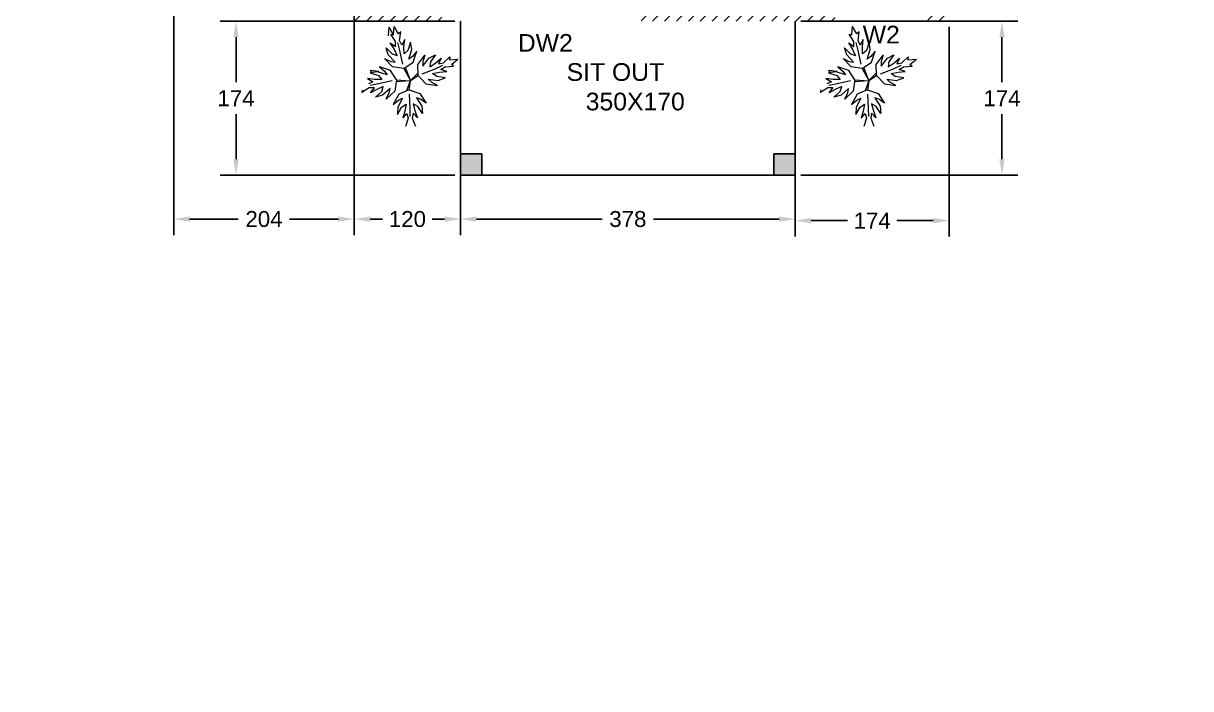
# Model space of a CAD drawing. Header units: inches. Extents: x -2903 to 3367, y -161 to 1064.
# Drawn here: x 665.08 to 678.26, y 560.61 to 568.13 of the extents above; entities that cross this region are included whole.
import ezdxf

# ---------------------------------------------------------------- set-up
doc = ezdxf.new("R2010")
doc.units = ezdxf.units.IN
doc.header["$MEASUREMENT"] = 0
doc.layers.add('landscape', color=84, linetype='Continuous', lineweight=0)
doc.styles.get("Standard").update_dxf_attribs({"font": 'arial.ttf'})
doc.dimstyles.get("Standard").update_dxf_attribs({"dimtxt": 0.18, "dimasz": 0.18, "dimexe": 0.18, "dimexo": 0.0625, "dimgap": 0.09, "dimtad": 0, "dimtih": 1, "dimtoh": 1, "dimdec": 0, "dimlfac": 100, "dimzin": 0, "dimdsep": 46, "dimtxsty": 'Standard', "dimcen": 0.09, "dimadec": 0, "dimazin": 0, "dimtfac": 1, "dimtdec": 0, "dimtofl": 0, "dimtmove": 0, "dimatfit": 3, "dimfxl": 1, "dimtolj": 1, "dimtzin": 0, "dimarcsym": 0})

# ---------------------------------------------------------------- blocks, each defined once
blk = doc.blocks.new('*D617')
at = {"color": 0, "lineweight": -2, "transparency": 16777216}
for p, q in [((673.856, 568.152), (676.31, 568.152)), ((676.13, 567.972), (676.13, 567.463)), ((676.13, 566.592), (676.13, 567.102)), ((673.856, 566.412), (676.31, 566.412))]:
    blk.add_line(p, q, dxfattribs=at)
at = {"color": 0, "transparency": 16777216}
for points in [[(676.1, 567.972), (676.16, 567.972), (676.13, 568.152)], [(676.1, 566.592), (676.16, 566.592), (676.13, 566.412)]]:
    blk.add_solid(points, dxfattribs=at)
at = {"layer": 'Defpoints', "color": 0, "transparency": 16777216}
for p in [(673.794, 568.152), (673.794, 566.412), (676.13, 566.412)]:
    blk.add_point(p, dxfattribs=at)
at = {"color": 0, "transparency": 16777216, "insert": (676.13, 567.282), "char_height": 0.18, "attachment_point": 5}
blk.add_mtext('\\A1;174', dxfattribs=at)
blk = doc.blocks.new('*D618')
at = {"color": 0, "lineweight": -2, "transparency": 16777216}
for p, q in [((673.794, 568.09), (673.794, 565.719)), ((675.534, 568.09), (675.534, 565.719)), ((673.974, 565.899), (674.384, 565.899)), ((675.354, 565.899), (674.944, 565.899))]:
    blk.add_line(p, q, dxfattribs=at)
at = {"color": 0, "transparency": 16777216}
for points in [[(673.974, 565.929), (673.974, 565.869), (673.794, 565.899)], [(675.354, 565.929), (675.354, 565.869), (675.534, 565.899)]]:
    blk.add_solid(points, dxfattribs=at)
at = {"layer": 'Defpoints', "color": 0, "transparency": 16777216}
for p in [(673.794, 568.152), (675.534, 568.152), (673.794, 565.899)]:
    blk.add_point(p, dxfattribs=at)
at = {"color": 0, "transparency": 16777216, "insert": (674.664, 565.899), "char_height": 0.18, "attachment_point": 5}
blk.add_mtext('\\A1;174', dxfattribs=at)
blk = doc.blocks.new('*D619')
at = {"color": 0, "lineweight": -2, "transparency": 16777216}
for p, q in [((670.014, 566.35), (670.014, 565.736)), ((673.794, 566.35), (673.794, 565.736)), ((670.194, 565.916), (671.615, 565.916)), ((673.614, 565.916), (672.193, 565.916))]:
    blk.add_line(p, q, dxfattribs=at)
at = {"color": 0, "transparency": 16777216}
for points in [[(670.194, 565.946), (670.194, 565.886), (670.014, 565.916)], [(673.614, 565.946), (673.614, 565.886), (673.794, 565.916)]]:
    blk.add_solid(points, dxfattribs=at)
at = {"layer": 'Defpoints', "color": 0, "transparency": 16777216}
for p in [(670.014, 566.412), (673.794, 566.412), (670.014, 565.916)]:
    blk.add_point(p, dxfattribs=at)
at = {"color": 0, "transparency": 16777216, "insert": (671.904, 565.916), "char_height": 0.18, "attachment_point": 5}
blk.add_mtext('\\A1;378', dxfattribs=at)
blk = doc.blocks.new('*D620')
at = {"color": 0, "lineweight": -2, "transparency": 16777216}
for p, q in [((668.814, 568.09), (668.814, 565.736)), ((670.014, 568.09), (670.014, 565.736)), ((668.994, 565.916), (669.134, 565.916)), ((669.834, 565.916), (669.694, 565.916))]:
    blk.add_line(p, q, dxfattribs=at)
at = {"color": 0, "transparency": 16777216}
for points in [[(668.994, 565.946), (668.994, 565.886), (668.814, 565.916)], [(669.834, 565.946), (669.834, 565.886), (670.014, 565.916)]]:
    blk.add_solid(points, dxfattribs=at)
at = {"layer": 'Defpoints', "color": 0, "transparency": 16777216}
for p in [(668.814, 568.152), (670.014, 568.152), (668.814, 565.916)]:
    blk.add_point(p, dxfattribs=at)
at = {"color": 0, "transparency": 16777216, "insert": (669.414, 565.916), "char_height": 0.18, "attachment_point": 5}
blk.add_mtext('\\A1;120', dxfattribs=at)
blk = doc.blocks.new('*D622')
at = {"color": 0, "lineweight": -2, "transparency": 16777216}
for p, q in [((669.951, 568.152), (667.298, 568.152)), ((667.478, 567.972), (667.478, 567.463)), ((667.478, 566.592), (667.478, 567.102)), ((669.951, 566.412), (667.298, 566.412))]:
    blk.add_line(p, q, dxfattribs=at)
at = {"color": 0, "transparency": 16777216}
for points in [[(667.448, 567.972), (667.508, 567.972), (667.478, 568.152)], [(667.448, 566.592), (667.508, 566.592), (667.478, 566.412)]]:
    blk.add_solid(points, dxfattribs=at)
at = {"layer": 'Defpoints', "color": 0, "transparency": 16777216}
for p in [(667.478, 568.152), (670.014, 568.152), (670.014, 566.412)]:
    blk.add_point(p, dxfattribs=at)
at = {"color": 0, "transparency": 16777216, "insert": (667.478, 567.282), "char_height": 0.18, "attachment_point": 5}
blk.add_mtext('\\A1;174', dxfattribs=at)
blk = doc.blocks.new('*D623')
at = {"color": 0, "lineweight": -2, "transparency": 16777216}
for p, q in [((666.774, 570.73), (666.774, 565.736)), ((668.814, 570.73), (668.814, 565.736)), ((666.954, 565.916), (667.504, 565.916)), ((668.634, 565.916), (668.084, 565.916))]:
    blk.add_line(p, q, dxfattribs=at)
at = {"color": 0, "transparency": 16777216}
for points in [[(666.954, 565.946), (666.954, 565.886), (666.774, 565.916)], [(668.634, 565.946), (668.634, 565.886), (668.814, 565.916)]]:
    blk.add_solid(points, dxfattribs=at)
at = {"layer": 'Defpoints', "color": 0, "transparency": 16777216}
for p in [(666.774, 570.792), (668.814, 570.792), (668.814, 565.916)]:
    blk.add_point(p, dxfattribs=at)
at = {"color": 0, "transparency": 16777216, "insert": (667.794, 565.916), "char_height": 0.18, "attachment_point": 5}
blk.add_mtext('\\A1;204', dxfattribs=at)

msp = doc.modelspace()

# ---------------------------------------------------------------- hatches: boundary and pattern name
h = msp.add_hatch()
h.set_pattern_fill('ANSI31', color=256, scale=0.03, style=0)
h.set_pattern_definition([(45, (-1200.15947, -1210.70608), (-0.067351921, 0.067351921), [])])
h.paths.add_polyline_path([(673.794, 577.312), (674.034, 577.312), (674.034, 577.072), (673.794, 577.072)])
h.paths.add_polyline_path([(668.814, 568.842), (669.054, 568.842), (669.054, 568.392), (669.804, 568.392), (669.804, 568.152), (668.814, 568.152)])
h.paths.add_polyline_path([(666.174, 576.312), (667.164, 576.312), (667.164, 576.072), (666.414, 576.072), (666.414, 575.322), (666.174, 575.322)])
h.paths.add_polyline_path([(666.774, 571.572), (667.014, 571.572), (667.014, 571.032), (670.714, 571.032), (670.714, 570.792), (669.054, 570.792), (669.054, 570.342), (668.814, 570.342), (668.814, 570.792), (666.774, 570.792)])
h.paths.add_polyline_path([(675.894, 577.312), (676.134, 577.312), (676.134, 576.172), (675.894, 576.172)])
h.paths.add_polyline_path([(672.654, 577.312), (672.894, 577.312), (672.894, 574.672), (672.654, 574.672), (672.654, 576.072), (671.904, 576.072), (671.904, 576.312), (672.654, 576.312)])
h.paths.add_polyline_path([(668.664, 576.312), (670.404, 576.312), (670.404, 576.072), (669.654, 576.072), (669.654, 572.832), (669.414, 572.832), (669.414, 576.072), (668.664, 576.072)])
h.paths.add_polyline_path([(673.694, 573.169, 0.018332), (673.694, 573.192), (673.694, 573.532), (672.654, 573.532), (672.654, 573.772), (675.894, 573.772), (675.894, 574.672), (676.134, 574.672), (676.134, 573.242), (675.894, 573.242), (675.894, 573.532), (673.934, 573.532), (673.934, 571.992), (673.194, 571.992), (673.194, 572.232), (673.694, 572.232)])
h.paths.add_polyline_path([(675.294, 571.992), (674.734, 571.992), (674.734, 572.232), (675.894, 572.232), (675.894, 572.522), (676.134, 572.522), (676.134, 571.992), (675.534, 571.992), (675.534, 570.942), (675.294, 570.942)])
h.paths.add_polyline_path([(672.054, 572.232), (672.294, 572.232), (672.294, 568.392), (674.244, 568.392), (674.244, 568.152), (672.054, 568.152)])
h.paths.add_polyline_path([(675.294, 569.442), (675.534, 569.442), (675.534, 568.152), (675.294, 568.152), (675.294, 568.392)])
h.paths.add_polyline_path([(676.567, 567.096), (675.708, 567.096), (675.708, 567.467), (676.567, 567.467)], flags=9)
h.paths.add_polyline_path([(675.101, 565.712), (674.242, 565.712), (674.242, 566.083), (675.101, 566.083)], flags=9)
h.paths.add_polyline_path([(672.333, 565.729), (671.474, 565.729), (671.474, 566.1), (672.333, 566.1)], flags=9)
h.paths.add_polyline_path([(669.851, 565.729), (668.992, 565.729), (668.992, 566.1), (669.851, 566.1)], flags=9)
h.paths.add_polyline_path([(667.905, 569.286), (667.046, 569.286), (667.046, 569.657), (667.905, 569.657)], flags=9)
h.paths.add_polyline_path([(667.915, 567.096), (667.056, 567.096), (667.056, 567.467), (667.915, 567.467)], flags=9)
h.paths.add_polyline_path([(668.221, 565.729), (667.362, 565.729), (667.362, 566.1), (668.221, 566.1)], flags=9)
h.paths.add_polyline_path([(665.948, 571.626), (665.089, 571.626), (665.089, 571.997), (665.948, 571.997)], flags=9)
h.paths.add_polyline_path([(665.935, 574.386), (665.076, 574.386), (665.076, 574.757), (665.935, 574.757)], flags=9)
h.paths.add_polyline_path([(665.959, 570.162), (665.1, 570.162), (665.1, 570.533), (665.959, 570.533)], flags=9)
h.paths.add_polyline_path([(677.275, 574.466), (676.415, 574.466), (676.415, 574.837), (677.275, 574.837)], flags=9)
h.paths.add_polyline_path([(677.206, 571.48), (676.347, 571.48), (676.347, 571.851), (677.206, 571.851)], flags=9)
h.paths.add_polyline_path([(677.612, 569.886), (676.753, 569.886), (676.753, 570.257), (677.612, 570.257)], flags=9)
h.paths.add_polyline_path([(675.029, 567.791), (674.51, 567.791), (674.51, 568.203), (675.029, 568.203)], flags=9)
h.paths.add_polyline_path([(674.626, 564.107), (668.228, 564.107), (668.228, 564.932), (674.626, 564.932)], flags=9)
h.paths.add_polyline_path([(675.053, 560.919), (671.444, 560.919), (671.444, 562.85), (675.053, 562.85)], flags=9)
h.paths.add_polyline_path([(678.261, 560.61), (675.763, 560.61), (675.763, 562.85), (678.261, 562.85)], flags=9)
h.paths.add_polyline_path([(670.942, 562.334), (668.849, 562.334), (668.849, 562.868), (670.942, 562.868)], flags=25)
h.paths.add_polyline_path([(670.942, 562.334), (668.849, 562.334), (668.849, 562.868), (670.942, 562.868)], flags=25)
h.paths.add_polyline_path([(675.193, 577.317), (674.72, 577.317), (674.72, 577.729), (675.193, 577.729)], flags=9)
h.paths.add_polyline_path([(666.762, 571.697), (666.476, 571.697), (666.476, 572.109), (666.762, 572.109)], flags=9)
h.paths.add_polyline_path([(676.428, 572.631), (676.142, 572.631), (676.142, 573.044), (676.428, 573.044)], flags=9)
h.paths.add_polyline_path([(668.796, 569.364), (668.277, 569.364), (668.277, 569.776), (668.796, 569.776)], flags=9)
h.paths.add_polyline_path([(666.16, 574.275), (665.641, 574.275), (665.641, 574.687), (666.16, 574.687)], flags=9)
h.paths.add_polyline_path([(668.059, 576.309), (667.54, 576.309), (667.54, 576.721), (668.059, 576.721)], flags=9)
h.paths.add_polyline_path([(671.402, 576.284), (670.883, 576.284), (670.883, 576.696), (671.402, 576.696)], flags=9)
h.paths.add_polyline_path([(676.638, 575.148), (676.118, 575.148), (676.118, 575.561), (676.638, 575.561)], flags=9)
h.paths.add_polyline_path([(676.049, 570.015), (675.53, 570.015), (675.53, 570.428), (676.049, 570.428)], flags=9)
h.paths.add_polyline_path([(674.558, 571.895), (674.101, 571.895), (674.101, 572.308), (674.558, 572.308)], flags=9)
h.paths.add_polyline_path([(673.545, 576.973), (673.088, 576.973), (673.088, 577.386), (673.545, 577.386)], flags=9)
h.paths.add_polyline_path([(673.023, 574.008), (672.566, 574.008), (672.566, 574.42), (673.023, 574.42)], flags=9)
h.paths.add_polyline_path([(672.914, 571.885), (672.457, 571.885), (672.457, 572.298), (672.914, 572.298)], flags=9)
h.paths.add_polyline_path([(669.157, 572.792), (668.7, 572.792), (668.7, 573.204), (669.157, 573.204)], flags=9)
h.paths.add_polyline_path([(671.353, 567.697), (670.632, 567.697), (670.632, 568.109), (671.353, 568.109)], flags=9)
h.paths.add_polyline_path([(671.587, 570.671), (671.269, 570.671), (671.269, 571.083), (671.587, 571.083)], flags=9)
h.paths.add_polyline_path([(667.802, 571.208), (667.159, 571.208), (667.159, 571.62), (667.802, 571.62)], flags=9)
h.paths.add_polyline_path([(675.129, 572.485), (673.91, 572.485), (673.91, 573.231), (675.129, 573.231)], flags=25)
h.paths.add_polyline_path([(675.037, 574.967), (673.71, 574.967), (673.71, 575.713), (675.037, 575.713)], flags=9)
h.paths.add_polyline_path([(669.125, 573.229), (667.504, 573.229), (667.504, 573.975), (669.125, 573.975)], flags=9)
h.paths.add_polyline_path([(671.845, 573.833), (670.617, 573.833), (670.617, 574.579), (671.845, 574.579)], flags=9)
h.paths.add_polyline_path([(671.975, 569.132), (670.747, 569.132), (670.747, 569.878), (671.975, 569.878)], flags=9)
h.paths.add_polyline_path([(674.598, 570.668), (672.977, 570.668), (672.977, 571.415), (674.598, 571.415)], flags=9)
h.paths.add_polyline_path([(672.609, 567.031), (671.39, 567.031), (671.39, 567.777), (672.609, 567.777)], flags=9)
h.paths.add_polyline_path([(667.814, 573.072), (667.814, 572.832), (668.514, 572.832), (668.514, 573.072)])
h.paths.add_polyline_path([(667.014, 573.072), (667.014, 572.292), (666.774, 572.292), (666.774, 572.832), (666.174, 572.832), (666.174, 573.822), (666.414, 573.822), (666.414, 573.072)])
for points in [[(670.014, 566.652), (670.254, 566.652), (670.254, 566.412), (670.014, 566.412)], [(673.554, 566.652), (673.794, 566.652), (673.794, 566.412), (673.554, 566.412)]]:
    msp.add_hatch(color=256).paths.add_polyline_path(points)

# ---------------------------------------------------------------- linework, layer by layer
for p, q in [((670.014, 568.152), (670.014, 566.412)), ((673.794, 568.152), (673.794, 566.412)), ((670.254, 566.652), (670.014, 566.652)), ((670.254, 566.652), (670.254, 566.412)), ((673.554, 566.652), (673.554, 566.412)), ((673.794, 566.652), (673.554, 566.652)), ((673.794, 566.412), (670.014, 566.412))]:
    msp.add_line(p, q)
at = {"layer": 'landscape', "color": 86}
for p, q in [((669.201, 567.988), (669.209, 568.083)), ((669.257, 568.001), (669.209, 568.083)), ((669.256, 567.998), (669.265, 568.093)), ((669.313, 568.011), (669.265, 568.093)), ((669.338, 568.031), (669.313, 568.011)), ((669.325, 567.934), (669.338, 568.031)), ((674.435, 567.998), (674.443, 568.093)), ((674.491, 568.011), (674.443, 568.093)), ((674.516, 568.031), (674.491, 568.011)), ((674.504, 567.934), (674.516, 568.031)), ((669.221, 567.908), (669.279, 567.866)), ((669.264, 567.839), (669.221, 567.908)), ((669.278, 567.924), (669.226, 568.006)), ((669.226, 568.006), (669.256, 567.998)), ((669.279, 567.866), (669.278, 567.924)), ((669.328, 567.82), (669.304, 567.912)), ((669.35, 567.883), (669.325, 567.934)), ((669.383, 567.945), (669.35, 567.883)), ((669.375, 567.864), (669.383, 567.945)), ((669.45, 567.915), (669.42, 567.823)), ((669.463, 567.832), (669.45, 567.915)), ((674.4, 567.908), (674.457, 567.866)), ((674.442, 567.839), (674.4, 567.908)), ((674.457, 567.924), (674.404, 568.006)), ((674.404, 568.006), (674.435, 567.998)), ((674.457, 567.866), (674.457, 567.924)), ((674.507, 567.82), (674.483, 567.912)), ((674.528, 567.883), (674.504, 567.934)), ((674.562, 567.945), (674.528, 567.883)), ((674.554, 567.864), (674.562, 567.945)), ((674.629, 567.915), (674.598, 567.823)), ((674.642, 567.832), (674.629, 567.915)), ((669.174, 567.852), (669.242, 567.783)), ((669.198, 567.772), (669.174, 567.852)), ((669.275, 567.689), (669.198, 567.772)), ((669.242, 567.783), (669.299, 567.766)), ((669.299, 567.766), (669.264, 567.839)), ((669.361, 567.667), (669.328, 567.82)), ((669.376, 567.783), (669.375, 567.864)), ((669.42, 567.823), (669.376, 567.783)), ((669.43, 567.724), (669.463, 567.832)), ((669.47, 567.754), (669.43, 567.724)), ((669.519, 567.813), (669.47, 567.754)), ((669.479, 567.688), (669.519, 567.813)), ((669.531, 567.664), (669.609, 567.769)), ((669.609, 567.769), (669.589, 567.695)), ((669.657, 567.735), (669.732, 567.773)), ((669.732, 567.773), (669.675, 567.694)), ((674.352, 567.852), (674.42, 567.783)), ((674.377, 567.772), (674.352, 567.852)), ((674.454, 567.689), (674.377, 567.772)), ((674.42, 567.783), (674.477, 567.766)), ((674.477, 567.766), (674.442, 567.839)), ((674.54, 567.667), (674.507, 567.82)), ((674.554, 567.783), (674.554, 567.864)), ((674.598, 567.823), (674.554, 567.783)), ((674.608, 567.724), (674.642, 567.832)), ((674.648, 567.754), (674.608, 567.724)), ((674.697, 567.813), (674.648, 567.754)), ((674.657, 567.688), (674.697, 567.813)), ((674.709, 567.664), (674.787, 567.769)), ((674.787, 567.769), (674.767, 567.695)), ((674.835, 567.735), (674.91, 567.773)), ((674.91, 567.773), (674.853, 567.694)), ((669.097, 567.637), (669.156, 567.587)), ((669.222, 567.595), (669.097, 567.637)), ((669.157, 567.731), (669.226, 567.698)), ((669.247, 567.635), (669.157, 567.731)), ((669.226, 567.698), (669.275, 567.689)), ((669.373, 567.618), (669.247, 567.635)), ((669.373, 567.618), (669.479, 567.688)), ((669.373, 567.618), (669.448, 567.482)), ((669.448, 567.482), (669.391, 567.63)), ((669.536, 567.537), (669.531, 567.664)), ((669.588, 567.645), (669.657, 567.735)), ((669.589, 567.695), (669.588, 567.645)), ((669.675, 567.694), (669.668, 567.635)), ((669.668, 567.635), (669.734, 567.682)), ((669.726, 567.615), (669.813, 567.655)), ((669.734, 567.682), (669.795, 567.736)), ((669.795, 567.736), (669.764, 567.672)), ((669.764, 567.672), (669.82, 567.682)), ((669.792, 567.605), (669.839, 567.638)), ((669.82, 567.682), (669.892, 567.749)), ((669.839, 567.638), (669.936, 567.643)), ((669.892, 567.749), (669.889, 567.717)), ((669.889, 567.717), (669.984, 567.725)), ((669.912, 567.663), (669.984, 567.725)), ((669.936, 567.643), (669.912, 567.663)), ((674.275, 567.637), (674.334, 567.587)), ((674.4, 567.595), (674.275, 567.637)), ((674.335, 567.731), (674.405, 567.698)), ((674.425, 567.635), (674.335, 567.731)), ((674.405, 567.698), (674.454, 567.689)), ((674.551, 567.618), (674.425, 567.635)), ((674.551, 567.618), (674.657, 567.688)), ((674.551, 567.618), (674.626, 567.482)), ((674.626, 567.482), (674.569, 567.63)), ((674.714, 567.537), (674.709, 567.664)), ((674.767, 567.645), (674.835, 567.735)), ((674.767, 567.695), (674.767, 567.645)), ((674.853, 567.694), (674.846, 567.635)), ((674.846, 567.635), (674.912, 567.682)), ((674.905, 567.615), (674.992, 567.655)), ((674.912, 567.682), (674.973, 567.736)), ((674.973, 567.736), (674.942, 567.672)), ((674.942, 567.672), (674.998, 567.682)), ((674.97, 567.605), (675.017, 567.638)), ((674.998, 567.682), (675.07, 567.749)), ((675.017, 567.638), (675.114, 567.643)), ((675.07, 567.749), (675.068, 567.717)), ((675.068, 567.717), (675.163, 567.725)), ((675.09, 567.663), (675.163, 567.725)), ((675.114, 567.643), (675.09, 567.663)), ((668.963, 567.503), (669.025, 567.468)), ((669.044, 567.494), (668.963, 567.503)), ((669.09, 567.583), (668.994, 567.596)), ((668.994, 567.596), (669.014, 567.572)), ((669.077, 567.582), (668.994, 567.57)), ((668.994, 567.57), (669.086, 567.538)), ((669.125, 567.493), (669.044, 567.494)), ((669.185, 567.547), (669.077, 567.582)), ((669.086, 567.538), (669.125, 567.493)), ((669.156, 567.587), (669.185, 567.547)), ((669.29, 567.488), (669.222, 567.595)), ((669.29, 567.488), (669.272, 567.363)), ((669.29, 567.488), (669.445, 567.478)), ((669.448, 567.482), (669.534, 567.567)), ((669.448, 567.482), (669.536, 567.539)), ((669.536, 567.537), (669.622, 567.444)), ((669.581, 567.556), (669.726, 567.615)), ((669.686, 567.464), (669.65, 567.499)), ((669.65, 567.499), (669.762, 567.484)), ((669.698, 567.562), (669.778, 567.577)), ((669.746, 567.526), (669.698, 567.562)), ((669.841, 567.511), (669.746, 567.526)), ((669.762, 567.484), (669.841, 567.511)), ((669.778, 567.577), (669.859, 567.583)), ((669.859, 567.583), (669.792, 567.605)), ((674.142, 567.503), (674.204, 567.468)), ((674.223, 567.494), (674.142, 567.503)), ((674.269, 567.583), (674.172, 567.596)), ((674.172, 567.596), (674.192, 567.572)), ((674.256, 567.582), (674.172, 567.57)), ((674.172, 567.57), (674.264, 567.538)), ((674.303, 567.493), (674.223, 567.494)), ((674.363, 567.547), (674.256, 567.582)), ((674.264, 567.538), (674.303, 567.493)), ((674.334, 567.587), (674.363, 567.547)), ((674.468, 567.488), (674.4, 567.595)), ((674.468, 567.488), (674.45, 567.363)), ((674.468, 567.488), (674.624, 567.478)), ((674.626, 567.482), (674.713, 567.567)), ((674.626, 567.482), (674.714, 567.539)), ((674.714, 567.537), (674.801, 567.444)), ((674.759, 567.556), (674.905, 567.615)), ((674.864, 567.464), (674.828, 567.499)), ((674.828, 567.499), (674.94, 567.484)), ((674.877, 567.562), (674.956, 567.577)), ((674.924, 567.526), (674.877, 567.562)), ((675.02, 567.511), (674.924, 567.526)), ((674.94, 567.484), (675.02, 567.511)), ((674.956, 567.577), (675.038, 567.583)), ((675.038, 567.583), (674.97, 567.605)), ((668.983, 567.398), (668.901, 567.346)), ((668.901, 567.346), (668.909, 567.377)), ((669.025, 567.468), (668.973, 567.445)), ((669.041, 567.398), (668.983, 567.398)), ((669.089, 567.444), (668.995, 567.426)), ((668.998, 567.341), (669.041, 567.398)), ((669.068, 567.382), (668.998, 567.341)), ((669.054, 567.292), (669.124, 567.359)), ((669.142, 567.416), (669.068, 567.382)), ((669.241, 567.478), (669.089, 567.444)), ((669.124, 567.359), (669.142, 567.416)), ((669.218, 567.392), (669.134, 567.316)), ((669.272, 567.363), (669.175, 567.273)), ((669.208, 567.343), (669.218, 567.392)), ((669.445, 567.478), (669.287, 567.467)), ((669.433, 567.375), (669.316, 567.326)), ((669.445, 567.478), (669.405, 567.364)), ((669.445, 567.478), (669.431, 567.374)), ((669.433, 567.375), (669.553, 567.335)), ((669.622, 567.444), (669.753, 567.426)), ((669.753, 567.426), (669.686, 567.464)), ((674.162, 567.398), (674.079, 567.346)), ((674.079, 567.346), (674.087, 567.377)), ((674.204, 567.468), (674.152, 567.445)), ((674.219, 567.398), (674.162, 567.398)), ((674.267, 567.444), (674.173, 567.426)), ((674.177, 567.341), (674.219, 567.398)), ((674.247, 567.382), (674.177, 567.341)), ((674.232, 567.292), (674.302, 567.359)), ((674.32, 567.416), (674.247, 567.382)), ((674.42, 567.478), (674.267, 567.444)), ((674.302, 567.359), (674.32, 567.416)), ((674.397, 567.392), (674.313, 567.316)), ((674.45, 567.363), (674.353, 567.273)), ((674.387, 567.343), (674.397, 567.392)), ((674.624, 567.478), (674.465, 567.467)), ((674.611, 567.375), (674.494, 567.326)), ((674.624, 567.478), (674.583, 567.364)), ((674.624, 567.478), (674.609, 567.374)), ((674.611, 567.375), (674.731, 567.335)), ((674.801, 567.444), (674.931, 567.426)), ((674.931, 567.426), (674.864, 567.464)), ((669.134, 567.316), (669.054, 567.292)), ((669.175, 567.273), (669.208, 567.343)), ((669.316, 567.326), (669.253, 567.211)), ((669.253, 567.211), (669.312, 567.26)), ((669.357, 567.282), (669.304, 567.182)), ((669.312, 567.26), (669.357, 567.282)), ((669.434, 567.326), (669.442, 567.169)), ((669.515, 567.288), (669.576, 567.192)), ((669.562, 567.27), (669.515, 567.288)), ((669.553, 567.335), (669.625, 567.225)), ((669.625, 567.225), (669.562, 567.27)), ((674.313, 567.316), (674.232, 567.292)), ((674.353, 567.273), (674.387, 567.343)), ((674.494, 567.326), (674.431, 567.211)), ((674.431, 567.211), (674.49, 567.26)), ((674.535, 567.282), (674.482, 567.182)), ((674.49, 567.26), (674.535, 567.282)), ((674.612, 567.326), (674.62, 567.169)), ((674.694, 567.288), (674.754, 567.192)), ((674.74, 567.27), (674.694, 567.288)), ((674.731, 567.335), (674.803, 567.225)), ((674.803, 567.225), (674.74, 567.27)), ((669.304, 567.182), (669.302, 567.098)), ((669.302, 567.098), (669.349, 567.182)), ((669.349, 567.182), (669.399, 567.214)), ((669.385, 567.134), (669.362, 567.056)), ((669.362, 567.056), (669.407, 567.111)), ((669.399, 567.214), (669.385, 567.134)), ((669.407, 567.111), (669.421, 567.056)), ((669.442, 567.169), (669.443, 567.074)), ((669.479, 567.114), (669.469, 567.058)), ((669.478, 567.217), (669.499, 567.139)), ((669.531, 567.19), (669.478, 567.217)), ((669.528, 567.062), (669.479, 567.114)), ((669.499, 567.139), (669.528, 567.062)), ((669.585, 567.109), (669.531, 567.19)), ((669.576, 567.192), (669.585, 567.109)), ((674.482, 567.182), (674.48, 567.098)), ((674.48, 567.098), (674.527, 567.182)), ((674.527, 567.182), (674.578, 567.214)), ((674.563, 567.134), (674.54, 567.056)), ((674.54, 567.056), (674.585, 567.111)), ((674.578, 567.214), (674.563, 567.134)), ((674.585, 567.111), (674.599, 567.056)), ((674.62, 567.169), (674.621, 567.074)), ((674.657, 567.114), (674.647, 567.058)), ((674.657, 567.217), (674.677, 567.139)), ((674.709, 567.19), (674.657, 567.217)), ((674.706, 567.062), (674.657, 567.114)), ((674.677, 567.139), (674.706, 567.062)), ((674.763, 567.109), (674.709, 567.19)), ((674.754, 567.192), (674.763, 567.109)), ((669.421, 567.056), (669.391, 566.963)), ((669.469, 567.058), (669.506, 566.967)), ((674.599, 567.056), (674.57, 566.963)), ((674.647, 567.058), (674.684, 566.967))]:
    msp.add_line(p, q, dxfattribs=at)

# ---------------------------------------------------------------- texts
at = {"char_height": 0.2, "attachment_point": 3}
for s, insert in [('W2', (674.976, 568.101)), ('DW2', (671.282, 568.007)), ('SIT OUT    350X170', (672.547, 567.678))]:
    msp.add_mtext_dynamic_manual_height_columns(s, width=1.48111, gutter_width=12.5, heights=[0], dxfattribs=dict(at, insert=insert))

# ---------------------------------------------------------------- dimensions: what is measured, and where the dimension line sits
for base, p1, p2, angle, picture, middle in [((668.814, 565.916), (666.774, 570.792), (668.814, 570.792), 180, '*D623', (667.794, 565.916)), ((667.478, 568.152), (670.014, 566.412), (670.014, 568.152), 90, '*D622', (667.478, 567.282)), ((668.814, 565.916), (670.014, 568.152), (668.814, 568.152), 180, '*D620', (669.414, 565.916)), ((676.13, 566.412), (673.794, 568.152), (673.794, 566.412), 90, '*D617', (676.13, 567.282)), ((673.794, 565.899), (675.534, 568.152), (673.794, 568.152), 180, '*D618', (674.664, 565.899)), ((670.014, 565.916), (673.794, 566.412), (670.014, 566.412), 180, '*D619', (671.904, 565.916))]:
    dim = msp.add_linear_dim(base=base, p1=p1, p2=p2, angle=angle, dimstyle='Standard')
    dim.commit()
    dim.dimension.update_dxf_attribs({"geometry": picture, "text_midpoint": middle})

doc.saveas('drawing.dxf')
